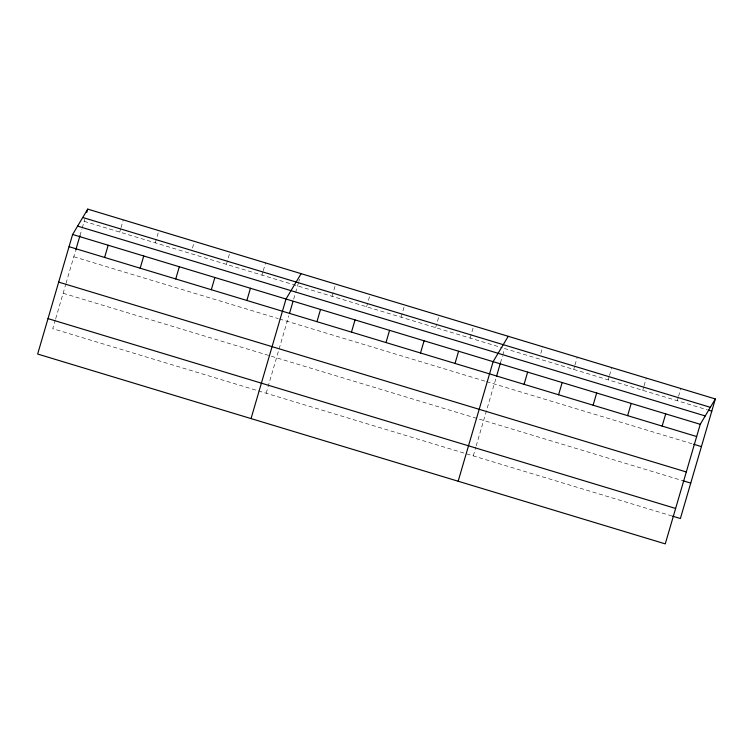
<?xml version="1.0" encoding="UTF-8"?>
<svg xmlns="http://www.w3.org/2000/svg" width="753" height="753" viewBox="0 0 753 753"><rect width="100%" height="100%" fill="white"/><g stroke="black" fill="none" stroke-linecap="round" stroke-linejoin="round"><path stroke-width="0.56" stroke-dasharray="3.77 2.82" d="M55.355 319.827L52.766 328.685L672.589 516.172M55.684 318.717L65.718 284.408M66.038 283.297L75.422 251.22M79.95 235.717L81.889 229.072M82.218 227.971L84.807 219.104M119.727 232.084L120.696 228.752M121.026 227.641L123.294 219.876M155.287 242.843L158.864 230.634M192.476 248.048L194.425 241.393M226.418 264.359L229.994 252.151M261.988 275.118L262.957 271.786M263.286 270.675L265.555 262.91M266.157 393.226L288.813 315.771M293.661 299.157L295.28 293.623M295.609 292.522L298.527 282.544M298.847 281.434L299.496 279.212M332.073 296.315L335.64 284.107M366.589 306.763L370.156 294.545M401.104 317.201L404.681 304.984M435.629 327.64L439.197 315.432M470.145 338.088L473.712 325.87M473.27 455.876L475.858 447.018M476.188 445.917L496.246 377.309M500.453 362.918L502.402 356.273M502.722 355.171L504.661 348.526L707.321 409.83M540.805 353.411L542.753 346.757M573.701 369.403L574.68 366.08M575 364.97L577.278 357.195M608.226 379.851L609.196 376.519M609.516 375.408L611.794 367.633M642.742 390.289L643.711 386.957M644.041 385.847L646.309 378.081M677.258 400.728L678.237 397.405M678.557 396.294L680.834 388.52M84.157 221.326L502.439 347.848M73.803 256.754L278.299 318.613M279.41 318.952L485.393 381.253M486.513 381.592L692.515 443.903M63.13 293.256L682.952 480.743"/><path stroke-width="1.13" d="M72.617 234.475L37.65 354.042L665.266 543.882L700.234 424.316L715.35 398.958L87.734 209.118L72.617 234.475L700.234 424.316M75.742 250.109L79.95 235.717M86.755 212.45L87.734 209.118M104.611 257.441L108.178 245.233M140.171 268.2L143.748 255.992M175.741 278.958L179.308 266.75M211.301 289.717L214.878 277.509M246.871 300.475L250.438 288.258M251.041 418.583L286.008 299.016L301.125 273.668M289.453 313.549L293.021 301.379M316.957 321.672L320.524 309.464M351.472 332.111L355.039 319.903M385.988 342.559L389.565 330.341M420.513 352.997L424.08 340.789M455.028 363.435L458.596 351.227M458.153 481.233L493.121 361.666L508.237 336.309M496.575 376.199L500.453 362.918M524.069 384.322L527.637 372.114M558.585 394.76L562.162 382.552M593.11 405.208L596.677 392.991M627.625 415.647L631.193 403.439M662.141 426.085L665.718 413.877M715.35 398.958L680.383 518.525L672.589 516.172M82.745 217.485L710.361 407.326M708.441 410.159L711.783 411.176M77.606 226.107L705.222 415.948M69.041 246.683L696.666 436.533M693.626 444.242L701.42 446.604M58.687 282.111L686.303 471.962M682.952 480.743L690.746 483.097M48.013 318.613L675.629 508.454"/></g></svg>
